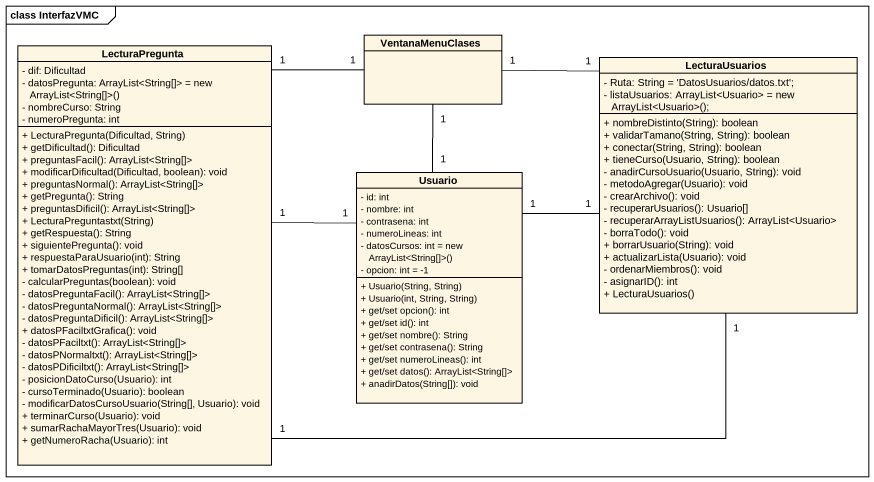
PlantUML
@startuml
mainframe class InterfazVMC
hide circle
hide empty members
skinparam classAttributeIconSize 0
class LecturaPregunta {
  - dif: Dificultad
  {field} - datosPregunta: ArrayList<String[]> = new ArrayList<String[]>()
  - nombreCurso: String
  - numeroPregunta: int
  + LecturaPregunta(Dificultad, String)
  + getDificultad(): Dificultad
  + preguntasFacil(): ArrayList<String[]>
  + modificarDificultad(Dificultad, boolean): void
  + preguntasNormal(): ArrayList<String[]>
  + getPregunta(): String
  + preguntasDificil(): ArrayList<String[]>
  + LecturaPreguntastxt(String)
  + getRespuesta(): String
  + siguientePregunta(): void
  + respuestaParaUsuario(int): String
  + tomarDatosPreguntas(int): String[]
  - calcularPreguntas(boolean): void
  - datosPreguntaFacil(): ArrayList<String[]>
  - datosPreguntaNormal(): ArrayList<String[]>
  - datosPreguntaDificil(): ArrayList<String[]>
  + datosPFaciltxtGrafica(): void
  - datosPFaciltxt(): ArrayList<String[]>
  - datosPNormaltxt(): ArrayList<String[]>
  - datosPDificiltxt(): ArrayList<String[]>
  - posicionDatoCurso(Usuario): int
  - cursoTerminado(Usuario): boolean
  - modificarDatosCursoUsuario(String[], Usuario): void
  + terminarCurso(Usuario): void
  + sumarRachaMayorTres(Usuario): void
  + getNumeroRacha(Usuario): int
}
class VentanaMenuClases
class LecturaUsuarios {
  - Ruta: String = 'DatosUsuarios/datos.txt';
  {field} - listaUsuarios: ArrayList<Usuario> = new ArrayList<Usuario>();
  + nombreDistinto(String): boolean
  + validarTamano(String, String): boolean
  + conectar(String, String): boolean
  + tieneCurso(Usuario, String): boolean
  - anadirCursoUsuario(Usuario, String): void
  - metodoAgregar(Usuario): void
  - crearArchivo(): void
  - recuperarUsuarios(): Usuario[]
  - recuperarArrayListUsuarios(): ArrayList<Usuario>
  - borraTodo(): void
  + borrarUsuario(String): void
  + actualizarLista(Usuario): void
  - ordenarMiembros(): void
  - asignarID(): int
  + LecturaUsuarios()
}
class Usuario {
  - id: int
  - nombre: int
  - contrasena: int
  - numeroLineas: int
  {field} - datosCursos: int = new ArrayList<String[]>()
  - opcion: int = -1
  + Usuario(String, String)
  + Usuario(int, String, String)
  + get/set opcion(): int
  + get/set id(): int
  + get/set nombre(): String
  + get/set contrasena(): String
  + get/set numeroLineas(): int
  + get/set datos(): ArrayList<String[]>
  + anadirDatos(String[]): void
}
LecturaPregunta "1" -right- "1" Usuario
VentanaMenuClases "1" -- "1" LecturaPregunta
VentanaMenuClases "1" -right- "1" LecturaUsuarios
VentanaMenuClases "1" -- "1" Usuario
LecturaUsuarios "1" -left- "1" LecturaPregunta
LecturaUsuarios "1" -left- "1" Usuario
@enduml
